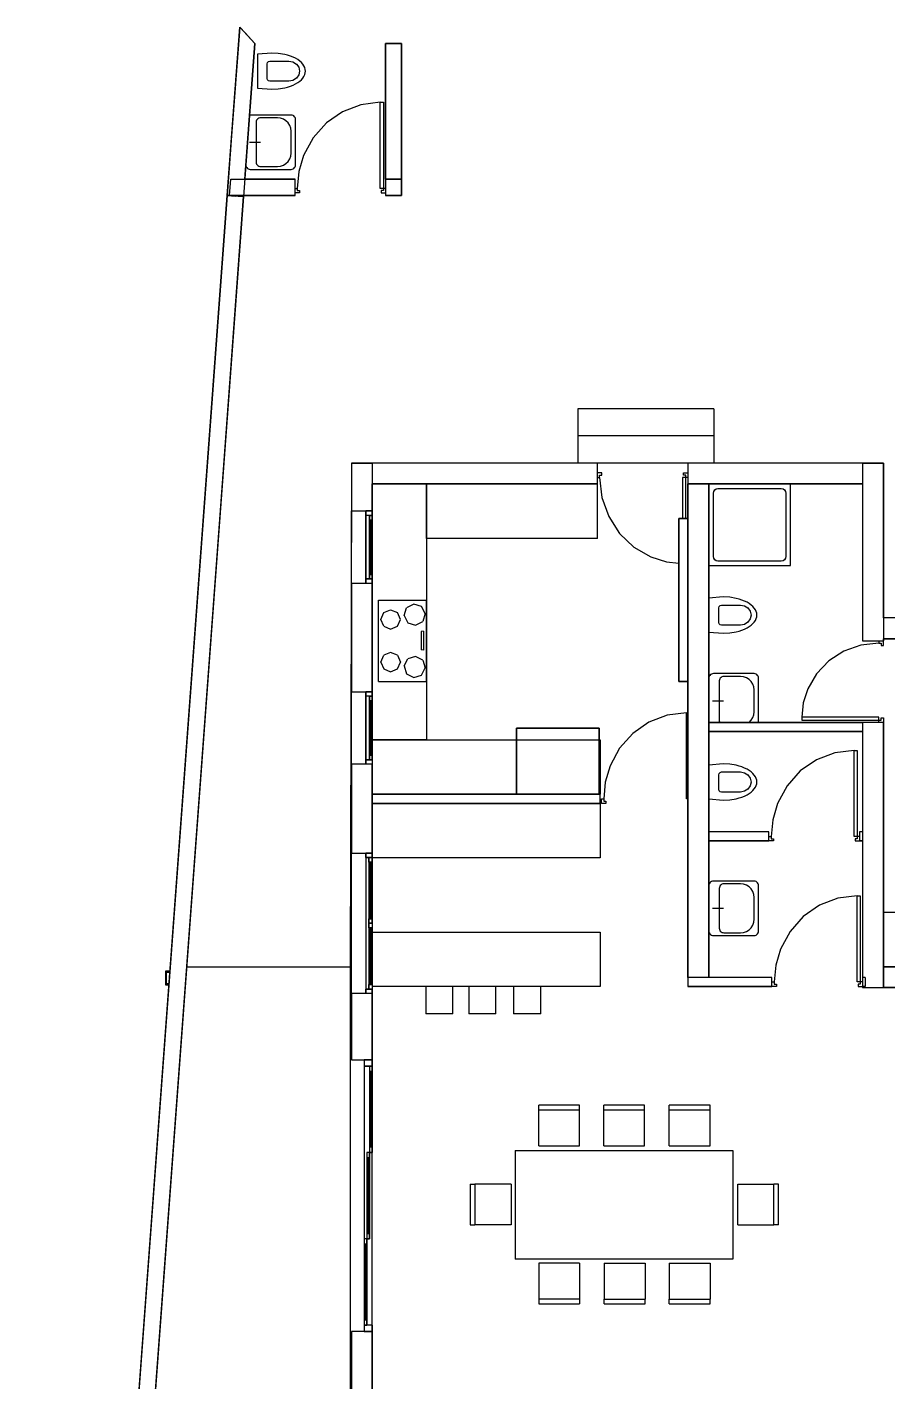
# Model space of a CAD drawing. Header units: metres. Extents: x -21 to 597, y -641 to 166.
# Drawn here: x -21.3 to 168.7, y -294.4 to 4.7 of the extents above; entities that cross this region are included whole.
import ezdxf

# ---------------------------------------------------------------- set-up
doc = ezdxf.new("R2010")
doc.units = ezdxf.units.M

msp = doc.modelspace()

# ---------------------------------------------------------------- linework, layer by layer
for p, q in [((22.87, -32.43), (25.62, 4.73)), ((25.62, 4.73), (28.96, 1.13)), ((28.96, 1.13), (26.46, -32.7)), ((57.76, 1.13), (61.36, 1.13)), ((57.76, -28.87), (57.76, 1.13)), ((61.36, 1.13), (61.36, -28.87)), ((32.7, -0.99), (29.52, -1.25)), ((29.52, -1.25), (29.52, -8.74)), ((31.77, -3.08), (32, -2.86)), ((32, -2.86), (32.3, -2.77)), ((32.3, -2.77), (36.47, -2.77)), ((34.14, -1.07), (32.7, -0.99)), ((35.54, -1.3), (34.14, -1.07)), ((36.19, -1.46), (35.54, -1.3)), ((36.82, -1.67), (36.19, -1.46)), ((36.47, -2.77), (37.37, -2.94)), ((37.4, -1.9), (36.82, -1.67)), ((37.37, -2.94), (38.13, -3.42)), ((37.94, -2.16), (37.4, -1.9)), ((38.43, -2.45), (37.94, -2.16)), ((38.87, -2.77), (38.43, -2.45)), ((39.24, -3.11), (38.87, -2.77)), ((31.69, -3.38), (31.77, -3.08)), ((31.69, -6.6), (31.69, -3.38)), ((38.13, -3.42), (38.64, -4.14)), ((38.64, -5.84), (38.13, -6.56)), ((38.64, -4.14), (38.82, -4.99)), ((38.82, -4.99), (38.64, -5.84)), ((39.55, -3.46), (39.24, -3.11)), ((39.8, -3.83), (39.55, -3.46)), ((39.97, -4.21), (39.8, -3.83)), ((39.8, -6.15), (39.97, -5.77)), ((40.08, -4.6), (39.97, -4.21)), ((39.97, -5.77), (40.08, -5.38)), ((40.12, -4.99), (40.08, -4.6)), ((40.08, -5.38), (40.12, -4.99)), ((29.52, -8.74), (32.7, -8.99)), ((31.77, -6.91), (31.69, -6.6)), ((32, -7.13), (31.77, -6.91)), ((32.3, -7.21), (32, -7.13)), ((36.47, -7.21), (32.3, -7.21)), ((32.7, -8.99), (34.14, -8.92)), ((34.14, -8.92), (35.54, -8.69)), ((35.54, -8.69), (36.19, -8.52)), ((36.19, -8.52), (36.82, -8.32)), ((37.37, -7.04), (36.47, -7.21)), ((36.82, -8.32), (37.4, -8.08)), ((38.13, -6.56), (37.37, -7.04)), ((37.4, -8.08), (37.94, -7.82)), ((37.94, -7.82), (38.43, -7.53)), ((38.43, -7.53), (38.87, -7.21)), ((38.87, -7.21), (39.24, -6.88)), ((39.24, -6.88), (39.55, -6.52)), ((39.55, -6.52), (39.8, -6.15)), ((56.63, -11.88), (52.36, -12.4)), ((56.63, -11.88), (57.33, -11.88)), ((56.63, -30.88), (56.63, -11.88)), ((57.33, -11.88), (57.33, -30.88)), ((27.94, -14.68), (27.79, -14.69)), ((36.94, -14.68), (27.94, -14.68)), ((37.16, -14.7), (36.94, -14.68)), ((37.38, -14.77), (37.16, -14.7)), ((37.57, -14.89), (37.38, -14.77)), ((37.72, -15.05), (37.57, -14.89)), ((48.32, -13.95), (44.75, -16.43)), ((52.36, -12.4), (48.32, -13.95)), ((29.28, -16.05), (29.25, -16.28)), ((29.25, -16.28), (29.25, -25.08)), ((29.35, -15.84), (29.28, -16.05)), ((29.47, -15.65), (29.35, -15.84)), ((29.63, -15.49), (29.47, -15.65)), ((29.82, -15.37), (29.63, -15.49)), ((30.03, -15.3), (29.82, -15.37)), ((30.25, -15.28), (30.03, -15.3)), ((33.95, -15.28), (30.25, -15.28)), ((34.62, -15.35), (33.95, -15.28)), ((35.25, -15.57), (34.62, -15.35)), ((35.82, -15.93), (35.25, -15.57)), ((36.3, -16.4), (35.82, -15.93)), ((36.65, -16.97), (36.3, -16.4)), ((36.88, -17.61), (36.65, -16.97)), ((36.95, -18.28), (36.88, -17.61)), ((37.84, -15.24), (37.72, -15.05)), ((37.92, -15.45), (37.84, -15.24)), ((37.94, -15.68), (37.92, -15.45)), ((37.94, -25.68), (37.94, -15.68)), ((44.75, -16.43), (41.83, -19.71)), ((27.77, -20.68), (30.17, -20.68)), ((36.95, -23.08), (36.95, -18.28)), ((41.83, -19.71), (39.73, -23.6)), ((36.65, -24.38), (36.88, -23.74)), ((36.88, -23.74), (36.95, -23.08)), ((39.73, -23.6), (38.68, -27.17)), ((26.97, -25.9), (27.04, -26.11)), ((26.97, -25.9), (26.97, -25.9)), ((27.04, -26.11), (27.16, -26.3)), ((27.16, -26.3), (27.32, -26.46)), ((27.32, -26.46), (27.51, -26.58)), ((27.51, -26.58), (27.72, -26.65)), ((27.72, -26.65), (27.94, -26.68)), ((27.94, -26.68), (36.94, -26.68)), ((27.94, -26.68), (36.94, -26.68)), ((29.25, -25.08), (29.28, -25.3)), ((29.28, -25.3), (29.35, -25.51)), ((29.35, -25.51), (29.47, -25.7)), ((29.47, -25.7), (29.63, -25.86)), ((29.63, -25.86), (29.82, -25.98)), ((29.82, -25.98), (30.03, -26.05)), ((30.03, -26.05), (30.25, -26.08)), ((30.25, -26.08), (33.95, -26.08)), ((30.25, -26.08), (33.95, -26.08)), ((33.95, -26.08), (34.62, -26)), ((34.62, -26), (35.25, -25.78)), ((35.25, -25.78), (35.82, -25.42)), ((35.82, -25.42), (36.3, -24.95)), ((36.3, -24.95), (36.65, -24.38)), ((36.94, -26.68), (37.16, -26.65)), ((37.16, -26.65), (37.38, -26.58)), ((37.38, -26.58), (37.57, -26.46)), ((37.57, -26.46), (37.72, -26.3)), ((37.72, -26.3), (37.84, -26.11)), ((37.84, -26.11), (37.92, -25.9)), ((37.92, -25.9), (37.94, -25.68)), ((23.39, -32.47), (23.63, -28.87)), ((23.63, -28.87), (37.83, -28.87)), ((37.83, -32.47), (37.83, -28.87)), ((38.68, -27.17), (38.33, -30.88)), ((61.36, -28.87), (57.76, -28.87)), ((57.83, -28.87), (61.36, -28.87)), ((57.83, -28.87), (57.83, -32.47)), ((61.36, -28.87), (61.36, -32.47)), ((-21.31, -630.89), (22.87, -32.43)), ((26.46, -32.7), (-17.72, -631.15)), ((22.87, -32.43), (26.46, -32.7)), ((26.46, -32.7), (22.87, -32.43)), ((37.83, -32.47), (23.39, -32.47)), ((37.83, -30.88), (38.33, -30.88)), ((38.83, -31.88), (37.83, -31.88)), ((38.33, -30.88), (38.33, -31.38)), ((38.33, -31.38), (38.83, -31.38)), ((38.83, -31.38), (38.83, -31.88)), ((57.33, -30.88), (56.63, -30.88)), ((56.83, -31.38), (56.83, -31.88)), ((57.33, -31.38), (56.83, -31.38)), ((56.83, -31.88), (57.83, -31.88)), ((57.33, -30.88), (57.33, -31.38)), ((57.83, -30.88), (57.33, -30.88)), ((61.36, -32.47), (57.83, -32.47)), ((130.26, -79.54), (100.26, -79.54)), ((100.26, -79.54), (100.26, -85.54)), ((130.26, -79.54), (130.26, -85.54)), ((130.26, -85.54), (100.26, -85.54)), ((100.26, -85.54), (100.26, -91.54)), ((130.26, -85.54), (130.26, -91.54)), ((50.28, -91.54), (50.28, -102.1)), ((50.28, -91.54), (54.88, -91.54)), ((54.88, -91.54), (54.88, -102.1)), ((104.56, -91.54), (54.88, -91.54)), ((54.88, -91.54), (54.88, -96.14)), ((124.56, -91.54), (104.56, -91.54)), ((124.56, -91.54), (104.56, -91.54)), ((104.56, -96.14), (104.56, -91.54)), ((163.09, -91.54), (124.56, -91.54)), ((124.56, -91.54), (124.56, -96.14)), ((163.09, -91.54), (167.69, -91.54)), ((163.09, -91.54), (163.09, -130.8)), ((163.09, -91.54), (163.09, -96.14)), ((167.69, -91.54), (167.69, -91.54)), ((167.69, -125.7), (167.69, -91.54)), ((167.69, -91.54), (167.69, -130.8)), ((105.56, -93.7), (104.56, -93.7)), ((104.56, -94.7), (105.06, -94.7)), ((105.06, -94.2), (105.56, -94.2)), ((105.06, -94.7), (105.06, -94.2)), ((105.06, -94.7), (105.57, -99.13)), ((105.56, -94.2), (105.56, -93.7)), ((123.36, -94.7), (123.36, -103.73)), ((124.06, -94.7), (123.36, -94.7)), ((123.56, -93.7), (124.56, -93.7)), ((123.56, -94.2), (123.56, -93.7)), ((124.06, -94.2), (123.56, -94.2)), ((124.06, -94.7), (124.06, -94.2)), ((124.06, -103.73), (124.06, -94.7)), ((124.56, -94.7), (124.06, -94.7)), ((50.28, -95.75), (49.98, -202.73)), ((54.88, -96.14), (54.88, -152.65)), ((104.56, -96.14), (54.88, -96.14)), ((66.88, -96.14), (66.88, -152.65)), ((66.88, -108.14), (66.88, -96.14)), ((104.56, -108.14), (104.56, -96.14)), ((124.56, -96.14), (129.16, -96.14)), ((124.56, -205.08), (124.56, -96.14)), ((163.09, -96.14), (124.56, -96.14)), ((129.16, -96.14), (129.16, -205.08)), ((130.16, -98.14), (130.24, -97.76)), ((130.16, -112.14), (130.16, -98.14)), ((130.24, -97.76), (130.46, -97.43)), ((130.46, -97.43), (130.78, -97.22)), ((130.78, -97.22), (131.16, -97.14)), ((131.16, -97.14), (145.16, -97.14)), ((145.16, -97.14), (145.54, -97.22)), ((145.54, -97.22), (145.87, -97.43)), ((145.87, -97.43), (146.09, -97.76)), ((146.09, -97.76), (146.16, -98.14)), ((146.16, -98.14), (146.16, -112.14)), ((147.16, -114.14), (147.16, -96.14)), ((105.57, -99.13), (107.06, -103.32)), ((50.28, -118.1), (50.28, -102.1)), ((50.28, -102.1), (54.88, -102.1)), ((53.48, -103.1), (53.48, -102.1)), ((53.48, -102.1), (53.48, -118.1)), ((53.48, -102.1), (54.88, -102.1)), ((53.48, -102.1), (53.48, -102.79)), ((53.95, -102.1), (53.48, -102.1)), ((53.48, -102.79), (53.48, -103.1)), ((53.48, -117.1), (53.48, -103.1)), ((54.28, -103.1), (53.48, -103.1)), ((54.88, -103.1), (53.48, -103.1)), ((54.43, -103.1), (53.48, -103.1)), ((54.88, -102.1), (53.95, -102.1)), ((54.28, -103.1), (54.28, -104.1)), ((54.28, -117.1), (54.28, -103.1)), ((54.28, -103.1), (54.88, -103.1)), ((54.88, -103.1), (54.28, -103.1)), ((54.47, -103.1), (54.28, -103.1)), ((54.28, -103.1), (54.28, -103.44)), ((54.28, -103.44), (54.28, -104.1)), ((54.28, -116.1), (54.28, -104.1)), ((54.28, -104.1), (54.5, -104.1)), ((54.28, -104.1), (54.88, -104.1)), ((54.46, -104.1), (54.28, -104.1)), ((54.88, -103.1), (54.43, -103.1)), ((54.88, -104.1), (54.46, -104.1)), ((54.88, -103.1), (54.47, -103.1)), ((54.5, -104.1), (54.7, -104.1)), ((54.5, -104.1), (54.5, -116.1)), ((54.64, -104.1), (54.5, -104.1)), ((54.7, -104.1), (54.64, -104.1)), ((54.7, -104.1), (54.7, -116.1)), ((54.7, -104.1), (54.88, -104.1)), ((54.7, -104.1), (54.7, -112.44)), ((54.88, -102.1), (54.88, -103.1)), ((54.88, -102.1), (54.88, -118.1)), ((54.88, -118.1), (54.88, -102.1)), ((54.88, -102.1), (54.88, -102.45)), ((54.88, -102.45), (54.88, -103.1)), ((54.88, -104.1), (54.88, -103.1)), ((54.88, -103.1), (54.88, -103.81)), ((54.88, -103.81), (54.88, -104.1)), ((54.88, -116.1), (54.88, -104.1)), ((107.06, -103.32), (109.45, -107.04)), ((122.56, -139.74), (122.56, -103.73)), ((122.56, -103.73), (122.56, -103.73)), ((122.56, -103.73), (124.56, -103.73)), ((124.56, -103.73), (122.56, -103.73)), ((122.56, -103.73), (122.56, -139.74)), ((124.56, -103.73), (124.56, -139.74)), ((109.45, -107.04), (112.61, -110.07)), ((104.56, -108.14), (66.88, -108.14)), ((112.61, -110.07), (116.36, -112.25)), ((54.7, -112.44), (54.7, -116.1)), ((116.36, -112.25), (119.79, -113.33)), ((119.79, -113.33), (122.56, -113.62)), ((130.24, -112.53), (130.16, -112.14)), ((130.46, -112.85), (130.24, -112.53)), ((130.78, -113.07), (130.46, -112.85)), ((131.16, -113.14), (130.78, -113.07)), ((145.16, -113.14), (131.16, -113.14)), ((145.54, -113.07), (145.16, -113.14)), ((145.87, -112.85), (145.54, -113.07)), ((146.09, -112.53), (145.87, -112.85)), ((146.16, -112.14), (146.09, -112.53)), ((54.5, -116.1), (54.28, -116.1)), ((54.88, -116.1), (54.28, -116.1)), ((54.28, -116.1), (54.28, -117.1)), ((54.7, -116.1), (54.28, -116.1)), ((54.28, -116.1), (54.28, -116.39)), ((54.28, -116.39), (54.28, -117.1)), ((54.5, -116.1), (54.7, -116.1)), ((54.56, -116.1), (54.5, -116.1)), ((54.7, -116.1), (54.56, -116.1)), ((54.88, -116.1), (54.7, -116.1)), ((54.88, -116.1), (54.7, -116.1)), ((54.88, -117.1), (54.88, -116.1)), ((54.88, -116.1), (54.88, -116.39)), ((54.88, -116.39), (54.88, -117.1)), ((129.16, -114.14), (147.16, -114.14)), ((54.88, -118.1), (50.28, -118.1)), ((50.28, -118.1), (50.28, -142.01)), ((53.48, -117.1), (54.28, -117.1)), ((53.48, -117.1), (54.88, -117.1)), ((53.48, -118.1), (53.48, -117.1)), ((53.93, -117.1), (53.48, -117.1)), ((53.48, -117.1), (53.48, -117.41)), ((53.48, -117.41), (53.48, -118.1)), ((54.88, -118.1), (53.48, -118.1)), ((54.41, -118.1), (53.48, -118.1)), ((54.88, -117.1), (53.93, -117.1)), ((54.28, -117.1), (54.88, -117.1)), ((54.28, -117.1), (54.88, -117.1)), ((54.47, -117.1), (54.28, -117.1)), ((54.88, -118.1), (54.41, -118.1)), ((54.88, -117.1), (54.47, -117.1)), ((54.88, -117.1), (54.88, -118.1)), ((54.88, -117.1), (54.88, -117.41)), ((54.88, -117.41), (54.88, -118.1)), ((54.88, -118.1), (54.88, -142.01)), ((56.28, -139.75), (56.28, -121.75)), ((56.28, -121.75), (66.88, -121.75)), ((66.88, -139.75), (66.88, -121.75)), ((132.34, -121.08), (129.16, -121.34)), ((133.79, -121.16), (132.34, -121.08)), ((135.18, -121.39), (133.79, -121.16)), ((135.84, -121.56), (135.18, -121.39)), ((136.47, -121.76), (135.84, -121.56)), ((137.05, -121.99), (136.47, -121.76)), ((137.59, -122.25), (137.05, -121.99)), ((138.08, -122.55), (137.59, -122.25)), ((138.51, -122.86), (138.08, -122.55)), ((56.79, -126.02), (57.42, -124.51)), ((57.42, -124.51), (58.93, -123.89)), ((58.93, -123.89), (60.44, -124.51)), ((61.07, -126.02), (60.44, -124.51)), ((61.9, -125.19), (62.43, -123.48)), ((61.9, -125.19), (62.73, -126.78)), ((64.02, -122.64), (62.43, -123.48)), ((65.73, -123.18), (64.02, -122.64)), ((66.56, -124.76), (65.73, -123.18)), ((66.56, -124.76), (66.03, -126.48)), ((131.34, -123.47), (131.42, -123.17)), ((131.34, -126.69), (131.34, -123.47)), ((131.42, -123.17), (131.64, -122.95)), ((131.64, -122.95), (131.95, -122.86)), ((131.95, -122.86), (136.12, -122.86)), ((136.12, -122.86), (137.01, -123.03)), ((137.01, -123.03), (137.78, -123.51)), ((137.78, -123.51), (138.29, -124.23)), ((138.29, -124.23), (138.47, -125.08)), ((138.47, -125.08), (138.29, -125.93)), ((138.89, -123.2), (138.51, -122.86)), ((139.2, -123.55), (138.89, -123.2)), ((139.44, -123.92), (139.2, -123.55)), ((139.62, -124.3), (139.44, -123.92)), ((139.73, -124.69), (139.62, -124.3)), ((139.62, -125.86), (139.73, -125.47)), ((139.76, -125.08), (139.73, -124.69)), ((139.73, -125.47), (139.76, -125.08)), ((57.42, -127.53), (56.79, -126.02)), ((57.42, -127.53), (58.93, -128.16)), ((58.93, -128.16), (60.44, -127.53)), ((60.44, -127.53), (61.07, -126.02)), ((62.73, -126.78), (64.44, -127.31)), ((64.44, -127.31), (66.03, -126.48)), ((131.42, -127), (131.34, -126.69)), ((131.64, -127.22), (131.42, -127)), ((131.95, -127.3), (131.64, -127.22)), ((136.12, -127.3), (131.95, -127.3)), ((135.18, -128.78), (135.84, -128.61)), ((135.84, -128.61), (136.47, -128.41)), ((137.01, -127.13), (136.12, -127.3)), ((136.47, -128.41), (137.05, -128.18)), ((137.78, -126.65), (137.01, -127.13)), ((137.05, -128.18), (137.59, -127.91)), ((137.59, -127.91), (138.08, -127.62)), ((138.29, -125.93), (137.78, -126.65)), ((138.08, -127.62), (138.51, -127.31)), ((138.51, -127.31), (138.89, -126.97)), ((138.89, -126.97), (139.2, -126.61)), ((139.2, -126.61), (139.44, -126.24)), ((139.44, -126.24), (139.62, -125.86)), ((175.97, -125.7), (167.69, -125.7)), ((167.69, -125.7), (167.69, -130.3)), ((66.2, -128.66), (65.64, -128.74)), ((65.64, -128.74), (65.64, -132.76)), ((66.2, -128.66), (66.2, -132.83)), ((129.16, -128.83), (132.34, -129.08)), ((132.34, -129.08), (133.79, -129.01)), ((133.79, -129.01), (135.18, -128.78)), ((166.69, -131.3), (162.72, -131.75)), ((163.09, -130.8), (167.69, -130.8)), ((166.69, -130.8), (166.69, -131.3)), ((166.69, -131.3), (167.19, -131.3)), ((167.19, -131.3), (167.19, -131.8)), ((175.97, -130.3), (167.69, -130.3)), ((167.69, -131.8), (167.69, -130.8)), ((167.69, -130.8), (167.69, -130.8)), ((56.79, -135.47), (57.42, -133.96)), ((58.93, -133.34), (57.42, -133.96)), ((60.44, -133.96), (58.93, -133.34)), ((60.44, -133.96), (61.07, -135.47)), ((64.44, -134.19), (62.73, -134.72)), ((66.03, -135.01), (64.44, -134.19)), ((66.2, -132.83), (65.64, -132.76)), ((158.97, -133.08), (155.65, -135.21)), ((162.72, -131.75), (158.97, -133.08)), ((167.19, -131.8), (167.69, -131.8)), ((56.79, -135.47), (57.42, -136.98)), ((57.42, -136.98), (58.93, -137.61)), ((58.93, -137.61), (60.44, -136.98)), ((60.44, -136.98), (61.07, -135.47)), ((61.9, -136.31), (62.73, -134.72)), ((61.9, -136.31), (62.44, -138.02)), ((65.74, -138.31), (66.56, -136.72)), ((66.03, -135.01), (66.56, -136.72)), ((155.65, -135.21), (152.93, -138.02)), ((56.28, -139.75), (66.88, -139.75)), ((62.44, -138.02), (64.03, -138.85)), ((64.03, -138.85), (65.74, -138.31)), ((124.56, -139.74), (122.56, -139.74)), ((122.56, -139.74), (122.56, -139.74)), ((124.56, -139.74), (122.56, -139.74)), ((129.19, -138.79), (129.16, -139.01)), ((129.26, -138.58), (129.19, -138.79)), ((129.38, -138.39), (129.26, -138.58)), ((129.54, -138.23), (129.38, -138.39)), ((129.73, -138.11), (129.54, -138.23)), ((129.94, -138.04), (129.73, -138.11)), ((130.16, -138.01), (129.94, -138.04)), ((139.16, -138.01), (130.16, -138.01)), ((131.5, -139.39), (131.47, -139.61)), ((131.47, -139.61), (131.47, -148.41)), ((131.57, -139.18), (131.5, -139.39)), ((131.69, -138.99), (131.57, -139.18)), ((131.85, -138.83), (131.69, -138.99)), ((132.04, -138.71), (131.85, -138.83)), ((132.25, -138.64), (132.04, -138.71)), ((132.47, -138.61), (132.25, -138.64)), ((136.17, -138.61), (132.47, -138.61)), ((136.84, -138.69), (136.17, -138.61)), ((137.47, -138.91), (136.84, -138.69)), ((138.04, -139.27), (137.47, -138.91)), ((138.52, -139.74), (138.04, -139.27)), ((138.88, -140.31), (138.52, -139.74)), ((139.1, -140.95), (138.88, -140.31)), ((139.38, -138.04), (139.16, -138.01)), ((139.6, -138.11), (139.38, -138.04)), ((139.79, -138.23), (139.6, -138.11)), ((139.94, -138.39), (139.79, -138.23)), ((140.06, -138.58), (139.94, -138.39)), ((140.14, -138.79), (140.06, -138.58)), ((140.16, -139.01), (140.14, -138.79)), ((140.16, -148.8), (140.16, -139.01)), ((152.93, -138.02), (150.98, -141.36)), ((50.28, -142.01), (54.88, -142.01)), ((50.28, -158.01), (50.28, -142.01)), ((53.48, -143.01), (53.48, -142.01)), ((53.48, -142.01), (53.48, -158.01)), ((53.48, -142.01), (54.88, -142.01)), ((53.48, -142.01), (53.48, -142.7)), ((53.95, -142.01), (53.48, -142.01)), ((53.48, -142.7), (53.48, -143.01)), ((53.48, -157.01), (53.48, -143.01)), ((54.28, -143.01), (53.48, -143.01)), ((54.88, -143.01), (53.48, -143.01)), ((54.43, -143.01), (53.48, -143.01)), ((54.88, -142.01), (53.95, -142.01)), ((54.28, -143.01), (54.28, -144.01)), ((54.28, -157.01), (54.28, -143.01)), ((54.28, -143.01), (54.88, -143.01)), ((54.88, -143.01), (54.28, -143.01)), ((54.47, -143.01), (54.28, -143.01)), ((54.28, -143.01), (54.28, -143.34)), ((54.28, -143.34), (54.28, -144.01)), ((54.88, -143.01), (54.43, -143.01)), ((54.88, -143.01), (54.47, -143.01)), ((54.88, -142.01), (54.88, -143.01)), ((54.88, -142.01), (54.88, -152.65)), ((54.88, -142.01), (54.88, -142.01)), ((54.88, -143.01), (54.88, -142.01)), ((54.88, -142.01), (54.88, -142.36)), ((54.88, -142.36), (54.88, -143.01)), ((54.88, -144.01), (54.88, -143.01)), ((54.88, -143.01), (54.88, -143.72)), ((139.17, -141.61), (139.1, -140.95)), ((139.17, -146.41), (139.17, -141.61)), ((150.98, -141.36), (150.01, -144.42)), ((54.28, -156.01), (54.28, -144.01)), ((54.28, -144.01), (54.5, -144.01)), ((54.28, -144.01), (54.88, -144.01)), ((54.46, -144.01), (54.28, -144.01)), ((54.88, -144.01), (54.46, -144.01)), ((54.5, -144.01), (54.7, -144.01)), ((54.5, -144.01), (54.5, -156.01)), ((54.64, -144.01), (54.5, -144.01)), ((54.7, -144.01), (54.64, -144.01)), ((54.7, -144.01), (54.7, -156.01)), ((54.7, -144.01), (54.88, -144.01)), ((54.7, -144.01), (54.7, -152.35)), ((54.88, -143.72), (54.88, -144.01)), ((54.88, -152.65), (54.88, -144.01)), ((129.99, -144.01), (132.39, -144.01)), ((139.1, -147.08), (139.17, -146.41)), ((150.01, -144.42), (149.69, -147.6)), ((115.95, -148.72), (112.38, -151.21)), ((119.99, -147.18), (115.95, -148.72)), ((124.26, -146.65), (119.99, -147.18)), ((124.26, -146.65), (124.56, -146.65)), ((124.26, -165.65), (124.26, -146.65)), ((129.16, -148.8), (163.09, -148.8)), ((129.16, -150.8), (129.16, -148.8)), ((131.47, -148.41), (131.5, -148.64)), ((131.5, -148.64), (131.56, -148.8)), ((137.97, -148.8), (138.04, -148.76)), ((138.04, -148.76), (138.52, -148.28)), ((138.52, -148.28), (138.88, -147.72)), ((138.88, -147.72), (139.1, -147.08)), ((149.69, -147.6), (149.69, -148.3)), ((166.69, -147.6), (149.69, -147.6)), ((149.69, -148.3), (166.69, -148.3)), ((163.09, -148.8), (163.09, -150.8)), ((167.69, -148.8), (163.09, -148.8)), ((163.09, -148.8), (163.09, -207.31)), ((166.69, -148.3), (166.69, -147.6)), ((166.69, -148.3), (167.19, -148.3)), ((166.69, -148.8), (166.69, -148.3)), ((167.19, -147.8), (167.69, -147.8)), ((167.19, -148.3), (167.19, -147.8)), ((167.69, -147.8), (167.69, -148.8)), ((167.69, -148.8), (167.69, -148.8)), ((167.69, -148.8), (167.69, -207.31)), ((54.7, -152.35), (54.7, -156.01)), ((104.93, -150.05), (86.73, -150.05)), ((86.73, -150.05), (104.93, -150.05)), ((86.73, -150.05), (86.73, -152.65)), ((86.73, -164.65), (86.73, -150.05)), ((104.93, -152.65), (104.93, -150.05)), ((104.93, -150.05), (104.93, -164.65)), ((112.38, -151.21), (109.46, -154.49)), ((163.09, -150.8), (129.16, -150.8)), ((66.88, -152.65), (54.88, -152.65)), ((54.88, -152.65), (54.88, -158.01)), ((54.88, -152.65), (105.16, -152.65)), ((105.16, -152.65), (105.16, -164.65)), ((109.46, -154.49), (107.36, -158.38)), ((156.96, -155.48), (152.92, -157.02)), ((161.23, -154.95), (156.96, -155.48)), ((161.23, -154.95), (161.93, -154.95)), ((161.23, -173.95), (161.23, -154.95)), ((161.93, -154.95), (161.93, -173.95)), ((54.88, -158.01), (50.28, -158.01)), ((50.28, -158.01), (50.28, -177.63)), ((53.48, -157.01), (54.28, -157.01)), ((53.48, -157.01), (54.88, -157.01)), ((53.48, -158.01), (53.48, -157.01)), ((53.93, -157.01), (53.48, -157.01)), ((53.48, -157.01), (53.48, -157.32)), ((53.48, -157.32), (53.48, -158.01)), ((54.88, -158.01), (53.48, -158.01)), ((54.41, -158.01), (53.48, -158.01)), ((54.88, -157.01), (53.93, -157.01)), ((54.5, -156.01), (54.28, -156.01)), ((54.88, -156.01), (54.28, -156.01)), ((54.28, -156.01), (54.28, -157.01)), ((54.7, -156.01), (54.28, -156.01)), ((54.28, -156.01), (54.28, -156.3)), ((54.28, -156.3), (54.28, -157.01)), ((54.28, -157.01), (54.88, -157.01)), ((54.28, -157.01), (54.88, -157.01)), ((54.47, -157.01), (54.28, -157.01)), ((54.88, -158.01), (54.41, -158.01)), ((54.88, -157.01), (54.47, -157.01)), ((54.5, -156.01), (54.7, -156.01)), ((54.56, -156.01), (54.5, -156.01)), ((54.7, -156.01), (54.56, -156.01)), ((54.88, -156.01), (54.7, -156.01)), ((54.88, -156.01), (54.7, -156.01)), ((54.88, -157.01), (54.88, -156.01)), ((54.88, -156.01), (54.88, -156.3)), ((54.88, -156.3), (54.88, -157.01)), ((54.88, -157.01), (54.88, -158.01)), ((54.88, -157.01), (54.88, -157.32)), ((54.88, -157.32), (54.88, -158.01)), ((54.88, -158.01), (54.88, -158.01)), ((54.88, -158.01), (54.88, -177.63)), ((107.36, -158.38), (106.31, -161.95)), ((132.34, -157.94), (129.16, -158.19)), ((133.79, -158.01), (132.34, -157.94)), ((135.18, -158.24), (133.79, -158.01)), ((135.84, -158.41), (135.18, -158.24)), ((136.47, -158.61), (135.84, -158.41)), ((152.92, -157.02), (149.35, -159.5)), ((131.34, -160.33), (131.42, -160.02)), ((131.34, -163.54), (131.34, -160.33)), ((131.42, -160.02), (131.64, -159.8)), ((131.64, -159.8), (131.95, -159.72)), ((131.95, -159.72), (136.12, -159.72)), ((136.12, -159.72), (137.01, -159.89)), ((137.05, -158.84), (136.47, -158.61)), ((137.01, -159.89), (137.78, -160.37)), ((137.59, -159.11), (137.05, -158.84)), ((138.08, -159.4), (137.59, -159.11)), ((137.78, -160.37), (138.29, -161.09)), ((138.51, -159.71), (138.08, -159.4)), ((138.29, -161.09), (138.47, -161.94)), ((138.89, -160.05), (138.51, -159.71)), ((139.2, -160.41), (138.89, -160.05)), ((139.44, -160.78), (139.2, -160.41)), ((139.62, -161.16), (139.44, -160.78)), ((139.73, -161.54), (139.62, -161.16)), ((149.35, -159.5), (146.43, -162.78)), ((106.31, -161.95), (105.96, -165.65)), ((131.42, -163.85), (131.34, -163.54)), ((131.64, -164.07), (131.42, -163.85)), ((131.95, -164.15), (131.64, -164.07)), ((136.12, -164.15), (131.95, -164.15)), ((137.01, -163.99), (136.12, -164.15)), ((137.78, -163.5), (137.01, -163.99)), ((137.59, -164.76), (138.08, -164.47)), ((138.29, -162.78), (137.78, -163.5)), ((138.08, -164.47), (138.51, -164.16)), ((138.47, -161.94), (138.29, -162.78)), ((138.51, -164.16), (138.89, -163.82)), ((138.89, -163.82), (139.2, -163.47)), ((139.2, -163.47), (139.44, -163.1)), ((139.44, -163.1), (139.62, -162.72)), ((139.62, -162.72), (139.73, -162.33)), ((139.76, -161.94), (139.73, -161.54)), ((139.73, -162.33), (139.76, -161.94)), ((146.43, -162.78), (144.32, -166.68)), ((54.88, -164.65), (105.16, -164.65)), ((105.16, -164.65), (54.88, -164.65)), ((54.88, -164.65), (54.88, -166.65)), ((54.88, -166.65), (54.88, -178.65)), ((105.16, -166.65), (54.88, -166.65)), ((104.93, -164.65), (86.73, -164.65)), ((105.16, -166.65), (105.16, -164.65)), ((105.16, -166.65), (105.16, -178.65)), ((105.46, -165.65), (105.96, -165.65)), ((105.46, -166.65), (105.46, -165.65)), ((106.46, -166.65), (105.46, -166.65)), ((105.96, -165.65), (105.96, -166.15)), ((105.96, -166.15), (106.46, -166.15)), ((106.46, -166.15), (106.46, -166.65)), ((124.56, -165.65), (124.26, -165.65)), ((124.46, -166.15), (124.46, -166.65)), ((124.56, -166.15), (124.46, -166.15)), ((124.46, -166.65), (124.56, -166.65)), ((129.16, -165.68), (132.34, -165.94)), ((132.34, -165.94), (133.79, -165.86)), ((133.79, -165.86), (135.18, -165.63)), ((135.18, -165.63), (135.84, -165.46)), ((135.84, -165.46), (136.47, -165.26)), ((136.47, -165.26), (137.05, -165.03)), ((137.05, -165.03), (137.59, -164.76)), ((144.32, -166.68), (143.28, -170.25)), ((143.28, -170.25), (142.93, -173.95)), ((142.43, -172.95), (129.16, -172.95)), ((129.16, -172.95), (129.16, -174.95)), ((142.43, -174.95), (142.43, -172.95)), ((162.43, -172.95), (162.43, -174.95)), ((163.09, -172.95), (162.43, -172.95)), ((163.09, -172.95), (163.09, -174.95)), ((142.43, -174.95), (129.16, -174.95)), ((142.43, -173.95), (142.93, -173.95)), ((143.43, -174.95), (142.43, -174.95)), ((142.93, -173.95), (142.93, -174.45)), ((142.93, -174.45), (143.43, -174.45)), ((143.43, -174.45), (143.43, -174.95)), ((161.93, -173.95), (161.23, -173.95)), ((161.43, -174.45), (161.43, -174.95)), ((161.93, -174.45), (161.43, -174.45)), ((161.43, -174.95), (162.43, -174.95)), ((161.93, -173.95), (161.93, -174.45)), ((162.43, -173.95), (161.93, -173.95)), ((163.09, -174.95), (162.43, -174.95)), ((50.28, -177.63), (54.88, -177.63)), ((50.28, -208.63), (50.28, -177.63)), ((53.48, -177.63), (54.88, -177.63)), ((53.48, -178.63), (53.48, -177.63)), ((53.48, -177.63), (53.48, -208.63)), ((53.95, -177.63), (53.48, -177.63)), ((53.48, -177.63), (53.48, -178.32)), ((53.48, -178.32), (53.48, -178.63)), ((54.08, -178.63), (53.48, -178.63)), ((53.48, -178.63), (54.88, -178.63)), ((53.48, -178.63), (53.48, -207.63)), ((54.43, -178.63), (53.48, -178.63)), ((54.88, -177.63), (53.95, -177.63)), ((54.08, -178.63), (54.88, -178.63)), ((54.08, -179.63), (54.08, -178.63)), ((54.08, -178.63), (54.08, -193.13)), ((54.08, -178.63), (54.88, -178.63)), ((54.34, -178.63), (54.08, -178.63)), ((54.08, -178.63), (54.08, -179.34)), ((54.08, -179.34), (54.08, -179.63)), ((54.88, -178.63), (54.34, -178.63)), ((54.88, -178.63), (54.43, -178.63)), ((54.88, -177.63), (54.88, -177.63)), ((54.88, -177.63), (54.88, -208.63)), ((54.88, -177.63), (54.88, -178.63)), ((54.88, -178.63), (54.88, -177.63)), ((54.88, -177.63), (54.88, -177.98)), ((54.88, -177.98), (54.88, -178.63)), ((54.88, -193.13), (54.88, -178.63)), ((54.88, -178.63), (54.88, -179.63)), ((54.88, -178.63), (54.88, -207.63)), ((54.88, -178.63), (54.88, -178.96)), ((105.16, -178.65), (54.88, -178.65)), ((54.88, -178.96), (54.88, -179.63)), ((54.48, -179.63), (54.08, -179.63)), ((54.08, -179.63), (54.88, -179.63)), ((54.08, -179.63), (54.08, -192.13)), ((54.64, -179.63), (54.08, -179.63)), ((54.48, -179.63), (54.68, -179.63)), ((54.48, -192.13), (54.48, -179.63)), ((54.48, -192.13), (54.48, -179.63)), ((54.48, -179.63), (54.68, -179.63)), ((54.54, -179.63), (54.48, -179.63)), ((54.48, -179.63), (54.48, -188.32)), ((54.68, -179.63), (54.54, -179.63)), ((54.88, -179.63), (54.64, -179.63)), ((54.68, -179.63), (54.68, -192.13)), ((54.68, -179.63), (54.68, -192.13)), ((54.88, -179.63), (54.68, -179.63)), ((54.68, -179.63), (54.68, -183.44)), ((54.88, -179.63), (54.88, -192.13)), ((54.68, -183.44), (54.68, -192.13)), ((129.19, -184.59), (129.16, -184.81)), ((129.16, -184.81), (129.16, -194.81)), ((129.26, -184.38), (129.19, -184.59)), ((129.38, -184.19), (129.26, -184.38)), ((129.54, -184.03), (129.38, -184.19)), ((129.73, -183.91), (129.54, -184.03)), ((129.94, -183.84), (129.73, -183.91)), ((130.16, -183.81), (129.94, -183.84)), ((139.16, -183.81), (130.16, -183.81)), ((131.5, -185.19), (131.47, -185.41)), ((131.47, -185.41), (131.47, -194.22)), ((131.57, -184.98), (131.5, -185.19)), ((131.69, -184.79), (131.57, -184.98)), ((131.85, -184.63), (131.69, -184.79)), ((132.04, -184.51), (131.85, -184.63)), ((132.25, -184.44), (132.04, -184.51)), ((132.47, -184.41), (132.25, -184.44)), ((136.17, -184.41), (132.47, -184.41)), ((136.84, -184.49), (136.17, -184.41)), ((137.47, -184.71), (136.84, -184.49)), ((138.04, -185.07), (137.47, -184.71)), ((138.52, -185.54), (138.04, -185.07)), ((139.38, -183.84), (139.16, -183.81)), ((139.6, -183.91), (139.38, -183.84)), ((139.79, -184.03), (139.6, -183.91)), ((139.94, -184.19), (139.79, -184.03)), ((140.06, -184.38), (139.94, -184.19)), ((140.14, -184.59), (140.06, -184.38)), ((140.16, -184.81), (140.14, -184.59)), ((140.16, -194.81), (140.16, -184.81)), ((54.48, -188.32), (54.48, -192.13)), ((138.88, -186.11), (138.52, -185.54)), ((139.1, -186.75), (138.88, -186.11)), ((139.17, -187.41), (139.1, -186.75)), ((139.17, -192.22), (139.17, -187.41)), ((157.61, -187.6), (153.58, -189.15)), ((161.89, -187.08), (157.61, -187.6)), ((161.89, -187.08), (162.59, -187.08)), ((161.89, -206.08), (161.89, -187.08)), ((162.59, -187.08), (162.59, -206.08)), ((129.99, -189.81), (132.39, -189.81)), ((153.58, -189.15), (150, -191.63)), ((197.69, -190.71), (167.69, -190.71)), ((54.08, -192.13), (54.48, -192.13)), ((54.08, -192.13), (54.88, -192.13)), ((54.08, -193.13), (54.08, -192.13)), ((54.32, -192.13), (54.08, -192.13)), ((54.08, -192.13), (54.08, -192.42)), ((54.08, -192.42), (54.08, -193.13)), ((54.08, -193.13), (54.88, -193.13)), ((54.08, -194.13), (54.08, -193.13)), ((54.08, -193.13), (54.08, -207.63)), ((54.34, -193.13), (54.08, -193.13)), ((54.08, -193.13), (54.08, -193.84)), ((54.08, -193.84), (54.08, -194.13)), ((54.48, -194.13), (54.08, -194.13)), ((54.08, -194.13), (54.88, -194.13)), ((54.08, -194.13), (54.08, -206.63)), ((54.64, -194.13), (54.08, -194.13)), ((54.88, -192.13), (54.32, -192.13)), ((54.88, -193.13), (54.34, -193.13)), ((54.48, -192.13), (54.68, -192.13)), ((54.68, -192.13), (54.48, -192.13)), ((54.62, -192.13), (54.48, -192.13)), ((54.48, -194.13), (54.68, -194.13)), ((54.48, -206.63), (54.48, -194.13)), ((54.48, -206.63), (54.48, -194.13)), ((54.48, -194.13), (54.68, -194.13)), ((54.54, -194.13), (54.48, -194.13)), ((54.48, -194.13), (54.48, -202.82)), ((54.68, -194.13), (54.54, -194.13)), ((54.68, -192.13), (54.62, -192.13)), ((54.88, -194.13), (54.64, -194.13)), ((54.68, -192.13), (54.88, -192.13)), ((54.68, -194.13), (54.68, -206.63)), ((54.68, -194.13), (54.68, -206.63)), ((54.88, -194.13), (54.68, -194.13)), ((54.68, -194.13), (54.68, -197.94)), ((54.88, -192.13), (54.88, -193.13)), ((54.88, -192.13), (54.88, -192.42)), ((54.88, -192.42), (54.88, -193.13)), ((54.88, -193.13), (54.88, -207.63)), ((54.88, -193.13), (54.88, -194.13)), ((54.88, -193.13), (54.88, -193.46)), ((54.88, -193.46), (54.88, -194.13)), ((54.88, -194.13), (54.88, -206.63)), ((131.47, -194.22), (131.5, -194.44)), ((138.04, -194.56), (138.52, -194.09)), ((138.52, -194.09), (138.88, -193.52)), ((138.88, -193.52), (139.1, -192.88)), ((139.1, -192.88), (139.17, -192.22)), ((150, -191.63), (147.08, -194.91)), ((54.88, -195.08), (105.16, -195.08)), ((54.88, -195.08), (54.88, -207.08)), ((105.16, -195.08), (105.16, -207.08)), ((129.16, -194.81), (129.19, -195.04)), ((129.19, -195.04), (129.26, -195.25)), ((129.26, -195.25), (129.38, -195.44)), ((129.38, -195.44), (129.54, -195.6)), ((129.54, -195.6), (129.73, -195.72)), ((129.73, -195.72), (129.94, -195.79)), ((129.94, -195.79), (130.16, -195.81)), ((130.16, -195.81), (139.16, -195.81)), ((130.16, -195.81), (139.16, -195.81)), ((131.5, -194.44), (131.57, -194.65)), ((131.57, -194.65), (131.69, -194.84)), ((131.69, -194.84), (131.85, -195)), ((131.85, -195), (132.04, -195.12)), ((132.04, -195.12), (132.25, -195.19)), ((132.25, -195.19), (132.47, -195.22)), ((132.47, -195.22), (136.17, -195.22)), ((132.47, -195.22), (136.17, -195.22)), ((136.17, -195.22), (136.84, -195.14)), ((136.84, -195.14), (137.47, -194.92)), ((137.47, -194.92), (138.04, -194.56)), ((139.16, -195.81), (139.38, -195.79)), ((139.38, -195.79), (139.6, -195.72)), ((139.6, -195.72), (139.79, -195.6)), ((139.79, -195.6), (139.94, -195.44)), ((139.94, -195.44), (140.06, -195.25)), ((140.06, -195.25), (140.14, -195.04)), ((140.14, -195.04), (140.16, -194.81)), ((147.08, -194.91), (144.98, -198.81)), ((54.68, -197.94), (54.68, -206.63)), ((144.98, -198.81), (143.94, -202.37)), ((13.91, -202.73), (49.98, -202.73)), ((49.98, -202.73), (49.98, -301.68)), ((49.98, -202.73), (50.03, -309.49)), ((54.48, -202.82), (54.48, -206.63)), ((143.94, -202.37), (143.59, -206.08)), ((167.69, -202.71), (247.2, -202.71)), ((167.69, -207.31), (167.69, -202.71)), ((9.26, -203.72), (9.26, -206.72)), ((10.23, -203.72), (9.26, -203.72)), ((9.46, -206.52), (9.46, -203.92)), ((9.46, -203.92), (10.21, -203.92)), ((129.16, -205.08), (124.56, -205.08)), ((143.09, -205.08), (124.56, -205.08)), ((124.56, -205.08), (124.56, -207.08)), ((143.09, -207.08), (143.09, -205.08)), ((143.09, -206.08), (143.59, -206.08)), ((143.59, -206.08), (143.59, -206.58)), ((162.59, -206.08), (161.89, -206.08)), ((162.59, -206.08), (162.59, -206.58)), ((163.09, -206.08), (162.59, -206.08)), ((163.09, -205.08), (163.09, -207.08)), ((163.69, -205.08), (163.09, -205.08)), ((163.69, -205.08), (163.69, -207.08)), ((9.26, -206.72), (10.01, -206.72)), ((10.02, -206.52), (9.46, -206.52)), ((54.88, -208.63), (50.28, -208.63)), ((50.28, -208.63), (50.28, -223.25)), ((53.48, -207.63), (54.08, -207.63)), ((53.48, -207.63), (54.88, -207.63)), ((53.48, -208.63), (53.48, -207.63)), ((53.93, -207.63), (53.48, -207.63)), ((53.48, -207.63), (53.48, -207.94)), ((53.48, -207.94), (53.48, -208.63)), ((54.88, -208.63), (53.48, -208.63)), ((54.41, -208.63), (53.48, -208.63)), ((54.88, -207.63), (53.93, -207.63)), ((54.08, -206.63), (54.48, -206.63)), ((54.08, -206.63), (54.88, -206.63)), ((54.08, -207.63), (54.08, -206.63)), ((54.32, -206.63), (54.08, -206.63)), ((54.08, -206.63), (54.08, -206.92)), ((54.08, -206.92), (54.08, -207.63)), ((54.08, -207.63), (54.88, -207.63)), ((54.88, -207.63), (54.08, -207.63)), ((54.62, -207.63), (54.08, -207.63)), ((54.88, -206.63), (54.32, -206.63)), ((54.88, -208.63), (54.41, -208.63)), ((54.48, -206.63), (54.68, -206.63)), ((54.68, -206.63), (54.48, -206.63)), ((54.62, -206.63), (54.48, -206.63)), ((54.68, -206.63), (54.62, -206.63)), ((54.88, -207.63), (54.62, -207.63)), ((54.68, -206.63), (54.88, -206.63)), ((54.88, -206.63), (54.88, -207.63)), ((54.88, -206.63), (54.88, -206.92)), ((54.88, -206.92), (54.88, -207.63)), ((105.16, -207.08), (54.88, -207.08)), ((54.88, -207.63), (54.88, -208.63)), ((54.88, -208.63), (54.88, -207.63)), ((54.88, -207.63), (54.88, -207.94)), ((54.88, -207.94), (54.88, -208.63)), ((54.88, -208.63), (54.88, -208.63)), ((54.88, -208.63), (54.88, -223.25)), ((66.68, -207.08), (66.68, -213.08)), ((72.68, -213.08), (72.68, -207.08)), ((76.18, -207.08), (76.18, -213.08)), ((82.18, -213.08), (82.18, -207.08)), ((86.05, -207.08), (86.05, -213.08)), ((92.05, -213.08), (92.05, -207.08)), ((143.09, -207.08), (124.56, -207.08)), ((144.09, -207.08), (143.09, -207.08)), ((143.59, -206.58), (144.09, -206.58)), ((144.09, -206.58), (144.09, -207.08)), ((162.09, -206.58), (162.09, -207.08)), ((162.59, -206.58), (162.09, -206.58)), ((162.09, -207.08), (163.09, -207.08)), ((163.69, -207.08), (163.09, -207.08)), ((163.09, -207.31), (167.69, -207.31)), ((247.2, -207.31), (167.69, -207.31)), ((72.68, -213.08), (66.68, -213.08)), ((82.18, -213.08), (76.18, -213.08)), ((92.05, -213.08), (86.05, -213.08)), ((50.28, -223.25), (54.88, -223.25)), ((54.88, -223.25), (53.08, -223.25)), ((53.08, -223.25), (53.08, -283.25)), ((53.08, -223.25), (53.08, -224.65)), ((53.88, -223.25), (53.08, -223.25)), ((53.08, -223.25), (53.08, -224.05)), ((53.08, -224.05), (53.08, -224.65)), ((54.88, -223.25), (53.88, -223.25)), ((54.88, -224.65), (54.88, -223.25)), ((54.88, -283.25), (54.88, -223.25)), ((54.88, -223.25), (54.88, -223.25)), ((54.88, -223.25), (54.88, -223.89)), ((54.88, -223.89), (54.88, -224.65)), ((54.88, -224.65), (53.08, -224.65)), ((53.08, -224.65), (54.28, -224.65)), ((53.08, -224.65), (53.08, -281.85)), ((54.09, -224.65), (53.08, -224.65)), ((54.88, -224.65), (54.09, -224.65)), ((54.28, -224.65), (54.88, -224.65)), ((54.28, -224.65), (54.28, -225.85)), ((54.28, -224.65), (54.28, -225.85)), ((54.88, -224.65), (54.28, -224.65)), ((54.28, -224.65), (54.28, -225.19)), ((54.55, -224.65), (54.28, -224.65)), ((54.28, -225.19), (54.28, -225.85)), ((54.28, -225.85), (54.48, -225.85)), ((54.88, -225.85), (54.28, -225.85)), ((54.28, -225.85), (54.28, -242.51)), ((54.62, -225.85), (54.28, -225.85)), ((54.68, -225.85), (54.48, -225.85)), ((54.48, -225.85), (54.48, -242.51)), ((54.48, -225.85), (54.48, -242.51)), ((54.68, -225.85), (54.48, -225.85)), ((54.57, -225.85), (54.48, -225.85)), ((54.48, -225.85), (54.48, -233.13)), ((54.88, -224.65), (54.55, -224.65)), ((54.68, -225.85), (54.57, -225.85)), ((54.88, -225.85), (54.62, -225.85)), ((54.68, -242.51), (54.68, -225.85)), ((54.68, -242.51), (54.68, -225.85)), ((54.68, -225.85), (54.88, -225.85)), ((54.68, -225.85), (54.68, -233.13)), ((54.88, -225.85), (54.88, -224.65)), ((54.88, -243.71), (54.88, -224.65)), ((54.88, -281.85), (54.88, -224.65)), ((54.88, -224.65), (54.88, -225.19)), ((54.88, -225.19), (54.88, -225.85)), ((54.88, -225.85), (54.88, -242.51)), ((54.48, -233.13), (54.48, -242.51)), ((54.68, -233.13), (54.68, -242.51)), ((91.63, -234.28), (91.63, -233.28)), ((100.63, -233.28), (91.63, -233.28)), ((100.63, -234.28), (100.63, -233.28)), ((105.99, -234.28), (105.99, -233.28)), ((114.99, -233.28), (105.99, -233.28)), ((114.99, -234.28), (114.99, -233.28)), ((120.44, -234.28), (120.44, -233.28)), ((129.44, -233.28), (120.44, -233.28)), ((129.44, -234.28), (129.44, -233.28)), ((91.63, -234.28), (100.63, -234.28)), ((91.63, -242.28), (91.63, -234.28)), ((100.63, -242.28), (100.63, -234.28)), ((105.99, -234.28), (114.99, -234.28)), ((105.99, -242.28), (105.99, -234.28)), ((114.99, -242.28), (114.99, -234.28)), ((120.44, -234.28), (129.44, -234.28)), ((120.44, -242.28), (120.44, -234.28)), ((129.44, -242.28), (129.44, -234.28)), ((54.28, -243.71), (53.68, -243.71)), ((54.28, -243.71), (53.68, -243.71)), ((53.68, -243.71), (53.68, -262.78)), ((53.68, -243.71), (53.68, -244.91)), ((53.95, -243.71), (53.68, -243.71)), ((53.68, -243.71), (53.68, -244.4)), ((53.68, -244.4), (53.68, -244.91)), ((53.68, -244.91), (53.88, -244.91)), ((54.28, -244.91), (53.68, -244.91)), ((53.68, -244.91), (53.68, -261.58)), ((54.02, -244.91), (53.68, -244.91)), ((54.08, -244.91), (53.88, -244.91)), ((53.88, -244.91), (53.88, -261.58)), ((53.88, -244.91), (53.88, -261.58)), ((54.08, -244.91), (53.88, -244.91)), ((53.97, -244.91), (53.88, -244.91)), ((53.88, -244.91), (53.88, -252.2)), ((54.28, -243.71), (53.95, -243.71)), ((54.08, -244.91), (53.97, -244.91)), ((54.28, -244.91), (54.02, -244.91)), ((54.08, -261.58), (54.08, -244.91)), ((54.08, -261.58), (54.08, -244.91)), ((54.08, -244.91), (54.28, -244.91)), ((54.08, -244.91), (54.08, -252.2)), ((54.48, -242.51), (54.28, -242.51)), ((54.88, -242.51), (54.28, -242.51)), ((54.28, -242.51), (54.28, -243.71)), ((54.54, -242.51), (54.28, -242.51)), ((54.28, -242.51), (54.28, -243.17)), ((54.28, -243.17), (54.28, -243.71)), ((54.28, -243.71), (54.88, -243.71)), ((54.88, -243.71), (54.28, -243.71)), ((54.28, -244.91), (54.28, -243.71)), ((54.28, -243.71), (54.28, -262.78)), ((54.55, -243.71), (54.28, -243.71)), ((54.28, -243.71), (54.28, -244.26)), ((54.28, -244.26), (54.28, -244.91)), ((54.28, -244.91), (54.28, -261.58)), ((54.68, -242.51), (54.48, -242.51)), ((54.48, -242.51), (54.68, -242.51)), ((54.59, -242.51), (54.48, -242.51)), ((54.88, -242.51), (54.54, -242.51)), ((54.88, -243.71), (54.55, -243.71)), ((54.68, -242.51), (54.59, -242.51)), ((54.88, -242.51), (54.68, -242.51)), ((54.88, -243.71), (54.88, -242.51)), ((54.88, -242.51), (54.88, -243.17)), ((54.88, -243.17), (54.88, -243.71)), ((86.43, -243.29), (86.43, -267.26)), ((86.43, -243.29), (134.44, -243.29)), ((91.63, -242.28), (100.63, -242.28)), ((105.99, -242.28), (114.99, -242.28)), ((120.44, -242.28), (129.44, -242.28)), ((134.44, -243.29), (134.44, -267.26)), ((76.5, -250.7), (76.5, -259.7)), ((76.5, -250.7), (77.5, -250.7)), ((85.5, -250.7), (77.5, -250.7)), ((77.5, -250.7), (77.5, -259.7)), ((85.5, -250.7), (85.5, -259.7)), ((135.53, -259.7), (135.53, -250.7)), ((135.53, -250.7), (143.53, -250.7)), ((143.53, -259.7), (143.53, -250.7)), ((144.53, -250.7), (143.53, -250.7)), ((144.53, -259.7), (144.53, -250.7)), ((53.88, -252.2), (53.88, -261.58)), ((54.08, -252.2), (54.08, -261.58)), ((76.5, -259.7), (77.5, -259.7)), ((85.5, -259.7), (77.5, -259.7)), ((135.53, -259.7), (143.53, -259.7)), ((144.53, -259.7), (143.53, -259.7)), ((53.68, -262.78), (53.08, -262.78)), ((53.68, -262.78), (53.08, -262.78)), ((53.08, -262.78), (53.08, -281.85)), ((53.08, -262.78), (53.08, -263.98)), ((53.35, -262.78), (53.08, -262.78)), ((53.08, -262.78), (53.08, -263.47)), ((53.68, -262.78), (53.35, -262.78)), ((53.88, -261.58), (53.68, -261.58)), ((54.28, -261.58), (53.68, -261.58)), ((53.68, -261.58), (53.68, -262.78)), ((53.94, -261.58), (53.68, -261.58)), ((53.68, -261.58), (53.68, -262.23)), ((53.68, -262.23), (53.68, -262.78)), ((53.68, -262.78), (54.28, -262.78)), ((54.28, -262.78), (53.68, -262.78)), ((53.68, -263.98), (53.68, -262.78)), ((53.68, -262.78), (53.68, -281.85)), ((54.02, -262.78), (53.68, -262.78)), ((53.68, -262.78), (53.68, -263.33)), ((54.08, -261.58), (53.88, -261.58)), ((53.88, -261.58), (54.08, -261.58)), ((53.99, -261.58), (53.88, -261.58)), ((54.28, -261.58), (53.94, -261.58)), ((54.08, -261.58), (53.99, -261.58)), ((54.28, -262.78), (54.02, -262.78)), ((54.28, -261.58), (54.08, -261.58)), ((54.28, -262.78), (54.28, -261.58)), ((54.28, -261.58), (54.28, -262.23)), ((54.28, -262.23), (54.28, -262.78)), ((53.08, -263.47), (53.08, -263.98)), ((53.08, -263.98), (53.28, -263.98)), ((53.68, -263.98), (53.08, -263.98)), ((53.08, -263.98), (53.08, -280.65)), ((53.42, -263.98), (53.08, -263.98)), ((53.48, -263.98), (53.28, -263.98)), ((53.28, -263.98), (53.28, -280.65)), ((53.28, -263.98), (53.28, -280.65)), ((53.48, -263.98), (53.28, -263.98)), ((53.37, -263.98), (53.28, -263.98)), ((53.28, -263.98), (53.28, -271.27)), ((53.48, -263.98), (53.37, -263.98)), ((53.68, -263.98), (53.42, -263.98)), ((53.48, -280.65), (53.48, -263.98)), ((53.48, -280.65), (53.48, -263.98)), ((53.48, -263.98), (53.68, -263.98)), ((53.48, -263.98), (53.48, -271.27)), ((53.68, -263.33), (53.68, -263.98)), ((53.68, -263.98), (53.68, -280.65)), ((134.44, -267.26), (86.43, -267.26)), ((100.63, -268.12), (91.63, -268.12)), ((91.63, -268.12), (91.63, -276.12)), ((100.63, -268.12), (100.63, -276.12)), ((106.08, -268.12), (115.08, -268.12)), ((106.08, -268.12), (106.08, -276.12)), ((115.08, -268.12), (115.08, -276.12)), ((120.44, -268.12), (129.44, -268.12)), ((120.44, -268.12), (120.44, -276.12)), ((129.44, -268.12), (129.44, -276.12)), ((53.28, -271.27), (53.28, -280.65)), ((53.48, -271.27), (53.48, -280.65)), ((100.63, -276.12), (91.63, -276.12)), ((91.63, -276.12), (91.63, -277.12)), ((91.63, -277.12), (100.63, -277.12)), ((100.63, -276.12), (100.63, -277.12)), ((106.08, -276.12), (115.08, -276.12)), ((106.08, -277.12), (106.08, -276.12)), ((106.08, -277.12), (115.08, -277.12)), ((115.08, -277.12), (115.08, -276.12)), ((120.44, -276.12), (129.44, -276.12)), ((120.44, -277.12), (120.44, -276.12)), ((120.44, -277.12), (129.44, -277.12)), ((129.44, -277.12), (129.44, -276.12)), ((53.28, -280.65), (53.08, -280.65)), ((53.68, -280.65), (53.08, -280.65)), ((53.08, -280.65), (53.08, -281.85)), ((53.34, -280.65), (53.08, -280.65)), ((53.08, -280.65), (53.08, -281.3)), ((53.48, -280.65), (53.28, -280.65)), ((53.28, -280.65), (53.48, -280.65)), ((53.39, -280.65), (53.28, -280.65)), ((53.68, -280.65), (53.34, -280.65)), ((53.48, -280.65), (53.39, -280.65)), ((53.68, -280.65), (53.48, -280.65)), ((53.68, -281.85), (53.68, -280.65)), ((53.68, -280.65), (53.68, -281.3)), ((54.88, -283.25), (50.28, -283.25)), ((50.28, -283.25), (50.28, -297.08)), ((53.08, -281.3), (53.08, -281.85)), ((53.68, -281.85), (53.08, -281.85)), ((53.08, -281.85), (53.68, -281.85)), ((54.88, -281.85), (53.08, -281.85)), ((53.08, -281.85), (53.08, -283.25)), ((53.87, -281.85), (53.08, -281.85)), ((53.42, -281.85), (53.08, -281.85)), ((53.08, -281.85), (53.08, -282.6)), ((53.08, -282.6), (53.08, -283.25)), ((53.08, -283.25), (54.88, -283.25)), ((54.08, -283.25), (53.08, -283.25)), ((53.68, -281.85), (53.42, -281.85)), ((53.68, -281.3), (53.68, -281.85)), ((54.88, -281.85), (53.68, -281.85)), ((54.88, -281.85), (53.87, -281.85)), ((54.88, -283.25), (54.08, -283.25)), ((54.88, -283.25), (54.88, -281.85)), ((54.88, -281.85), (54.88, -282.6)), ((54.88, -282.6), (54.88, -283.25)), ((54.88, -283.25), (54.88, -283.25)), ((54.88, -283.25), (54.88, -297.08))]:
    msp.add_line(p, q)
for points in [[(37.83, -32.47), (37.83, -29.7), (37.83, -28.87), (34.56, -28.87), (26.75, -28.87), (28.08, -10.84), (28.96, 1.13), (26.8, 3.46), (25.62, 4.73), (23.84, -19.29), (22.87, -32.43), (-16.79, -569.59), (-21.31, -630.89), (-18.09, -631.13), (-17.72, -631.15), (21.94, -93.99), (26.46, -32.7), (26.48, -32.47), (34.5, -32.47)], [(57.76, 1.13), (57.76, -18.26), (57.76, -28.87), (57.83, -28.87), (57.83, -31.64), (57.83, -32.47), (58.65, -32.47), (61.36, -32.47), (61.36, -30.14), (61.36, -28.87), (61.36, -28.87), (61.36, -9.48), (61.36, 1.13), (59.03, 1.13)], [(24.67, -32.57), (23.24, -32.46), (22.87, -32.43)], [(50.28, -97.61), (50.28, -102.1), (51.82, -102.1), (54.88, -102.1), (54.88, -97.61), (54.88, -96.14), (82.46, -96.14), (104.56, -96.14), (104.56, -93.59), (104.56, -91.54), (82.46, -91.54), (54.88, -91.54), (52.07, -91.54), (50.28, -91.54)], [(122.56, -103.73), (122.56, -104.38), (122.56, -139.73), (122.6, -139.73), (124.56, -139.73), (124.56, -104.38), (124.56, -103.73), (122.6, -103.73)], [(53.34, -118.1), (50.28, -118.1), (50.28, -134), (50.28, -142.01), (51.82, -142.01), (54.88, -142.01), (54.88, -134), (54.88, -118.1)], [(93.14, -164.65), (104.93, -164.65), (104.93, -159.51), (104.93, -150.05), (98.51, -150.05), (86.73, -150.05), (86.73, -155.2), (86.73, -164.65)], [(50.28, -158.01), (50.28, -171.05), (50.28, -177.63), (51.82, -177.63), (54.88, -177.63), (54.88, -171.05), (54.88, -158.01), (53.34, -158.01)], [(105.16, -164.65), (82.79, -164.65), (54.88, -164.65), (54.88, -165.46), (54.88, -166.65), (82.79, -166.65), (105.16, -166.65), (105.16, -165.54)], [(142.43, -173.84), (142.43, -172.95), (136.53, -172.95), (129.16, -172.95), (129.16, -173.76), (129.16, -174.95), (136.53, -174.95), (142.43, -174.95)], [(53.34, -208.63), (50.28, -208.63), (50.28, -213.28), (50.28, -223.25), (52.83, -223.25), (54.88, -223.25), (54.88, -213.28), (54.88, -208.63)], [(50.28, -289.4), (50.28, -297.08), (50.28, -298.93), (50.28, -301.68), (86.07, -301.68), (86.07, -314.8), (86.07, -325.32), (87.37, -325.32), (90.67, -325.32), (90.67, -314.8), (90.67, -301.68), (106, -301.68), (150.66, -301.68), (150.66, -299.13), (150.66, -297.08), (106, -297.08), (54.88, -297.08), (54.88, -289.4), (54.88, -283.25), (52.33, -283.25), (50.28, -283.25)]]:
    msp.add_lwpolyline(points, close=True)
for points in [[(172.29, -125.7), (167.69, -125.7), (167.69, -113.33), (167.69, -91.54), (164.93, -91.54), (163.09, -91.54), (163.09, -91.54), (161.85, -91.54), (161.09, -91.54), (146.74, -91.54), (142.76, -91.54), (124.56, -91.54), (124.56, -94.1), (124.56, -96.14), (124.56, -139.93), (124.56, -205.08), (124.56, -205.88), (124.56, -207.08), (134.84, -207.08), (143.09, -207.08), (143.09, -205.97), (143.09, -205.08), (134.84, -205.08), (129.16, -205.08), (129.16, -161.29), (129.16, -150.8), (142.8, -150.8), (163.09, -150.8), (163.09, -172.95), (162.72, -172.95), (162.43, -172.95), (162.43, -174.06), (162.43, -174.95), (162.72, -174.95), (163.09, -174.95), (163.09, -205.08), (163.09, -206.19), (163.09, -207.08), (163.09, -207.31), (164.93, -207.31), (167.69, -207.31), (199.65, -207.31)], [(215.24, -202.71), (167.69, -202.71), (167.69, -174.84), (167.69, -148.8), (165.13, -148.8), (163.09, -148.8), (149.45, -148.8), (129.16, -148.8), (129.16, -96.14), (142.76, -96.14), (146.74, -96.14), (161.09, -96.14), (161.85, -96.14), (163.09, -96.14), (163.09, -113.33), (163.09, -130.8), (165.64, -130.8), (167.69, -130.8), (167.69, -130.3), (172.29, -130.3)]]:
    msp.add_lwpolyline(points)

doc.saveas('drawing.dxf')
